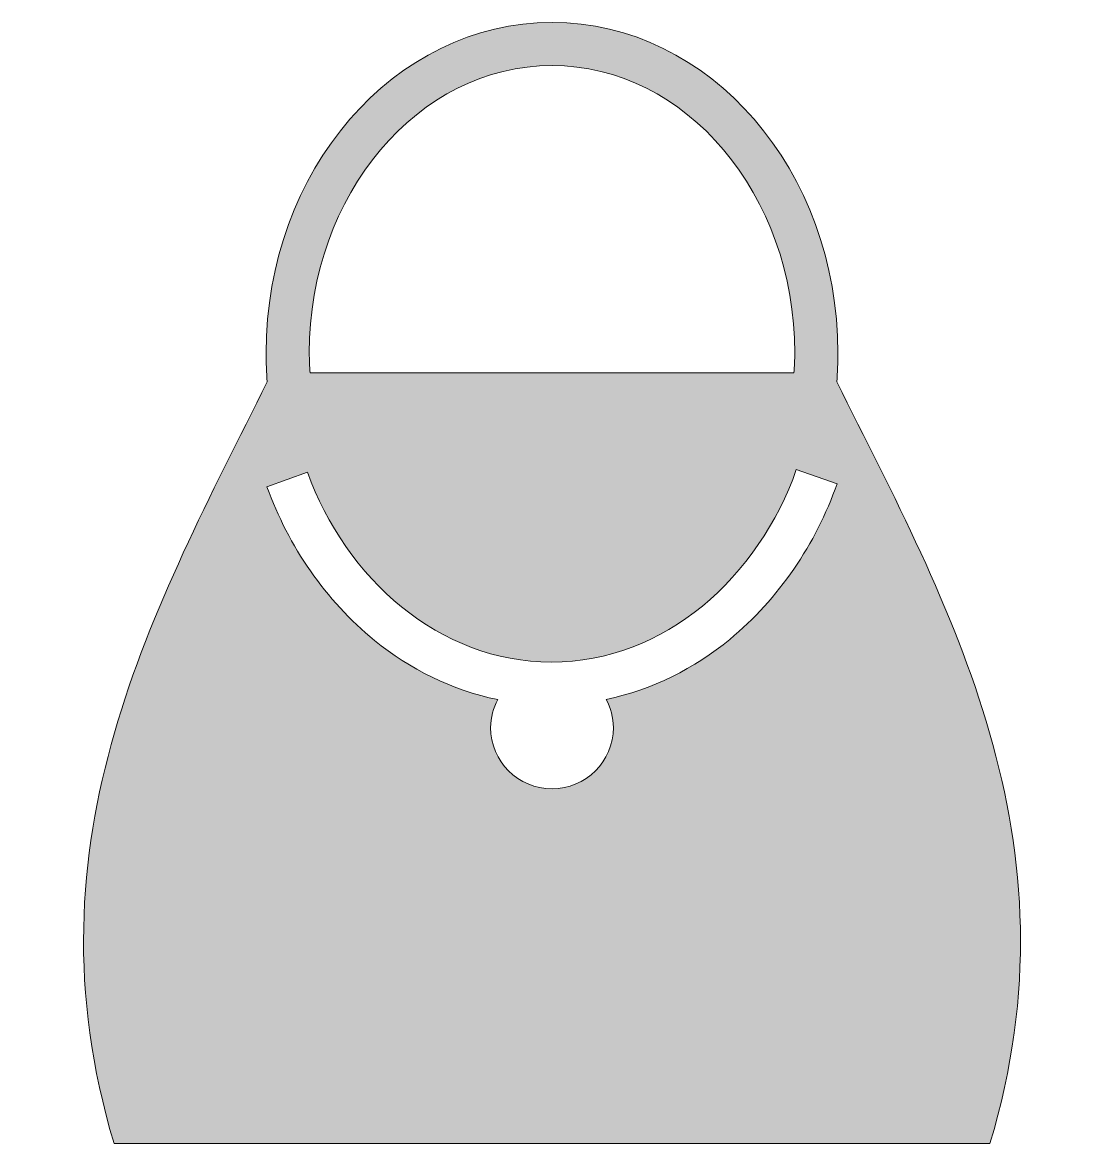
# Model space of a CAD drawing. Header units: inches. Extents: x -6 to 90, y 0 to 102.
import ezdxf

# ---------------------------------------------------------------- set-up
doc = ezdxf.new("R2010")
doc.units = ezdxf.units.IN
doc.header["$MEASUREMENT"] = 0
doc.layers.add('Layer 1', color=7, linetype='Continuous')

msp = doc.modelspace()

# ---------------------------------------------------------------- hatches: boundary and pattern name
at = {"layer": 'Layer 1', "true_color": 0xd01b77}
h = msp.add_hatch(color=232, dxfattribs=at)
h.dxf.hatch_style = 2
edge = h.paths.add_edge_path()
edge.add_spline(control_points=[(68.34, 71.64), (68.34, 88.18), (56.74, 101.6), (42.44, 101.6), (28.14, 101.6), (16.54, 88.18), (16.54, 71.64), (16.54, 70.76), (16.58, 69.89), (16.64, 69.03), (6.53, 48.7), (-5.53, 27.53), (2.77, 0), (29.22, 0), (55.67, 0), (82.11, 0), (90.41, 27.53), (78.35, 48.71), (68.24, 69.03), (68.3, 69.89), (68.34, 70.76), (68.34, 71.64)], knot_values=[0, 0, 0, 0, 1, 1, 1, 2, 2, 2, 3, 3, 3, 4, 4, 4, 5, 5, 5, 6, 6, 6, 7, 7, 7, 7], degree=3, periodic=1)
edge = h.paths.add_edge_path()
edge.add_spline(control_points=[(42.44, 97.69), (54.57, 97.69), (64.43, 86), (64.43, 71.64), (64.43, 71.03), (64.39, 70.44), (64.36, 69.85), (49.75, 69.85), (35.14, 69.85), (20.52, 69.85), (20.49, 70.44), (20.45, 71.03), (20.45, 71.64), (20.45, 86), (30.31, 97.69), (42.44, 97.69)], knot_values=[0, 0, 0, 0, 1, 1, 1, 2, 2, 2, 3, 3, 3, 4, 4, 4, 5, 5, 5, 5], degree=3, periodic=1)
edge = h.paths.add_edge_path()
edge.add_spline(control_points=[(68.26, 59.8), (66.35, 54.33), (62.98, 49.35), (58.54, 45.69), (55.33, 43.05), (51.53, 41.13), (47.35, 40.25), (47.75, 39.48), (48, 38.63), (48, 37.7), (48, 34.63), (45.51, 32.15), (42.44, 32.15), (39.37, 32.15), (36.88, 34.63), (36.88, 37.7), (36.88, 38.62), (37.13, 39.47), (37.52, 40.23), (33.36, 41.09), (29.57, 42.99), (26.36, 45.6), (21.93, 49.21), (18.56, 54.12), (16.62, 59.52), (16.62, 59.52), (20.3, 60.84), (20.3, 60.84), (22, 56.08), (24.99, 51.74), (28.82, 48.63), (32.66, 45.52), (37.29, 43.63), (42.39, 43.63), (47.54, 43.63), (52.2, 45.55), (56.06, 48.71), (59.9, 51.87), (62.9, 56.27), (64.57, 61.08), (64.57, 61.08), (68.26, 59.8), (68.26, 59.8)], knot_values=[0, 0, 0, 0, 1, 1, 1, 2, 2, 2, 3, 3, 3, 4, 4, 4, 5, 5, 5, 6, 6, 6, 7, 7, 7, 8, 8, 8, 9, 9, 9, 10, 10, 10, 11, 11, 11, 12, 12, 12, 13, 13, 13, 14, 14, 14, 14], degree=3, periodic=1)

# ---------------------------------------------------------------- linework, layer by layer
at = {"layer": 'Layer 1', "lineweight": 0}
for points, knots in [([(68.34, 71.64), (68.34, 88.18), (56.74, 101.6), (42.44, 101.6), (28.14, 101.6), (16.54, 88.18), (16.54, 71.64), (16.54, 70.76), (16.58, 69.89), (16.64, 69.03), (6.53, 48.7), (-5.53, 27.53), (2.77, 0), (29.22, 0), (55.67, 0), (82.11, 0), (90.41, 27.53), (78.35, 48.71), (68.24, 69.03), (68.3, 69.89), (68.34, 70.76), (68.34, 71.64)], [0, 0, 0, 0, 1, 1, 1, 2, 2, 2, 3, 3, 3, 4, 4, 4, 5, 5, 5, 6, 6, 6, 7, 7, 7, 7]), ([(42.44, 97.69), (54.57, 97.69), (64.43, 86), (64.43, 71.64), (64.43, 71.03), (64.39, 70.44), (64.36, 69.85), (49.75, 69.85), (35.14, 69.85), (20.52, 69.85), (20.49, 70.44), (20.45, 71.03), (20.45, 71.64), (20.45, 86), (30.31, 97.69), (42.44, 97.69)], [0, 0, 0, 0, 1, 1, 1, 2, 2, 2, 3, 3, 3, 4, 4, 4, 5, 5, 5, 5]), ([(68.26, 59.8), (66.35, 54.33), (62.98, 49.35), (58.54, 45.69), (55.33, 43.05), (51.53, 41.13), (47.35, 40.25), (47.75, 39.48), (48, 38.63), (48, 37.7), (48, 34.63), (45.51, 32.15), (42.44, 32.15), (39.37, 32.15), (36.88, 34.63), (36.88, 37.7), (36.88, 38.62), (37.13, 39.47), (37.52, 40.23), (33.36, 41.09), (29.57, 42.99), (26.36, 45.6), (21.93, 49.21), (18.56, 54.12), (16.62, 59.52), (16.62, 59.52), (20.3, 60.84), (20.3, 60.84), (22, 56.08), (24.99, 51.74), (28.82, 48.63), (32.66, 45.52), (37.29, 43.63), (42.39, 43.63), (47.54, 43.63), (52.2, 45.55), (56.06, 48.71), (59.9, 51.87), (62.9, 56.27), (64.57, 61.08), (64.57, 61.08), (68.26, 59.8), (68.26, 59.8)], [0, 0, 0, 0, 1, 1, 1, 2, 2, 2, 3, 3, 3, 4, 4, 4, 5, 5, 5, 6, 6, 6, 7, 7, 7, 8, 8, 8, 9, 9, 9, 10, 10, 10, 11, 11, 11, 12, 12, 12, 13, 13, 13, 14, 14, 14, 14])]:
    msp.add_open_spline(points, degree=3, knots=knots, dxfattribs=at)

doc.saveas('drawing.dxf')
